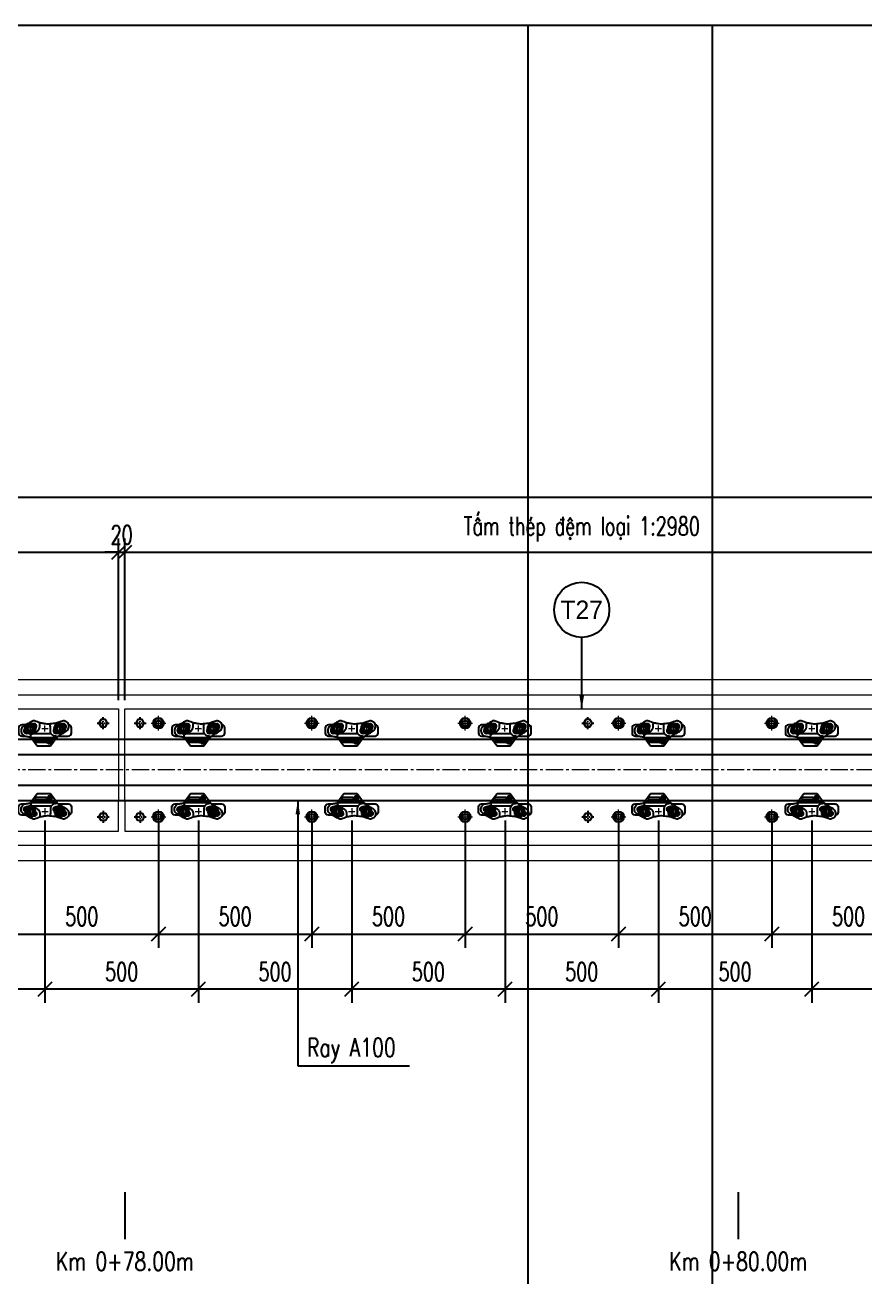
# Model space of a CAD drawing. Header units: millimetres. Extents: x 105795 to 260623, y -660711 to -234400.
# Drawn here: x 213239 to 215978, y -316960 to -312877 of the extents above; entities that cross this region are included whole.
import ezdxf
from ezdxf.enums import TextEntityAlignment as Align

# ---------------------------------------------------------------- set-up
doc = ezdxf.new("R2010")
doc.units = ezdxf.units.MM
doc.header["$LTSCALE"] = 150
doc.header["$MEASUREMENT"] = 0
doc.linetypes.add('CENTER', pattern=[2, 1.25, -0.25, 0.25, -0.25])
doc.linetypes.add('CENTER2', pattern=[1.125, 0.75, -0.125, 0.125, -0.125])
doc.layers.get('Defpoints').update_dxf_attribs({"color": 255})
for name, color, linetype in [('Bulong chinh cao do', 7, 'Continuous'), ('GhichuLytrinh', 2, 'Continuous'), ('PART', 3, 'Continuous'), ('Ray moi', 1, 'Continuous'), ('T-Dim', 8, 'Continuous'), ('T-Hatch', 8, 'Continuous'), ('T-Thay', 3, 'Continuous'), ('T-Truc', 13, 'CENTER2'), ('Tam thep dem', 2, 'Continuous'), ('TEXT', 4, 'Continuous')]:
    doc.layers.add(name, color=color, linetype=linetype)
doc.styles.add('HOA', font='VHAVAN.TTF', dxfattribs={"width": 0.85})
doc.styles.add('THUONG', font='vnsimple.shx', dxfattribs={"width": 0.75})
doc.styles.add('vnsimple', font='vnsimple.shx', dxfattribs={"width": 0.7})
doc.dimstyles.new('30L', dxfattribs={"dimscale": 300, "dimtxt": 0.2, "dimasz": 0.15, "dimexe": 0.15, "dimexo": 0.1, "dimgap": 0.09, "dimtad": 1, "dimdsep": 46, "dimtxsty": 'vnsimple', "dimblk": 'OBLIQUE', "dimcen": 0.09, "dimdle": 0.1, "dimclrd": 256, "dimclre": 256, "dimclrt": 3, "dimadec": 0, "dimazin": 0, "dimtfac": 1, "dimtix": 1, "dimtmove": 1, "dimatfit": 3, "dimfxl": 1, "dimtolj": 1, "dimtzin": 0, "dimarcsym": 0})

# ---------------------------------------------------------------- blocks, each defined once
blk = doc.blocks.new('Bulong M16 chinh cao do')
at = {"layer": 'Bulong chinh cao do', "lineweight": -3}
blk.add_lwpolyline([(-13.9, 0), (-6.9, -12), (6.9, -12), (13.9, 0), (6.9, 12), (-6.9, 12)], close=True, dxfattribs=at)
at = {"layer": 'T-Truc', "color": 250, "linetype": 'CENTER', "lineweight": -3, "ltscale": 0.1}
for p, q in [((-19.4, 0), (19.4, 0)), ((0, -19.4), (0, 19.4))]:
    blk.add_line(p, q, dxfattribs=at)
blk = doc.blocks.new('BU LONG')
at = {"layer": 'PART', "color": 2, "linetype": 'ByBlock', "lineweight": 9, "ltscale": 0.1}
for p, q in [((587063.7, -184968.2), (587063.7, -184920.2)), ((587039.7, -184944.2), (587087.7, -184944.2))]:
    blk.add_line(p, q, dxfattribs=at)
at = {"layer": 'PART', "color": 8, "linetype": 'Continuous'}
blk.add_lwpolyline([(587055.4, -184929.8), (587047.1, -184944.2), (587055.4, -184958.6), (587072.1, -184958.6), (587080.4, -184944.2), (587072.1, -184929.8)], close=True, dxfattribs=at)
at = {"layer": 'PART', "color": 2, "linetype": 'Continuous'}
for radius in [17.6, 8.8]:
    blk.add_circle((587063.7, -184944.2), radius, dxfattribs=at)
blk = doc.blocks.new('coc1')
at = {"layer": 'T-Dim', "color": 250}
for p, q in [((252126.1, -30948.7), (252141.5, -30948.7)), ((252151.5, -30976.2), (252151.5, -31038.5)), ((252171.9, -30984.6), (252171.2, -30984.6)), ((252171.2, -30984.6), (252171.3, -30985.4)), ((252174.9, -30991.4), (252177.5, -30991.4)), ((252177.5, -30983), (252175.9, -30983)), ((252175.9, -30983), (252175.9, -30984.6)), ((252175.9, -30985.9), (252175.9, -30987.5)), ((252177.5, -30987.5), (252175.9, -30987.5)), ((252177.8, -30983.6), (252177.8, -30984.6)), ((252177.8, -30986.9), (252177.8, -30985.9)), ((252178.3, -30984.6), (252178.4, -30984.6)), ((252181.8, -30986.4), (252181.8, -30984)), ((252172.9, -31027.2), (252172.9, -30993.4)), ((252174.9, -31029.2), (252177.5, -31029.2)), ((252179.5, -30993.4), (252179.5, -31027.2)), ((252126.3, -31045.1), (252141.7, -31045.1))]:
    blk.add_line(p, q, dxfattribs=at)
at = {"layer": 'T-Dim', "color": 8}
for p, q in [((252148.7, -30911), (252131.7, -30911)), ((252158.7, -30953.7), (252158.7, -30921)), ((252163.3, -30958.5), (252191, -30979.2)), ((252191, -30979.2), (252191, -31022.5)), ((252191, -31022.5), (252163.3, -31043.3)), ((252121.7, -31059.7), (252121.7, -31073)), ((252158.7, -31073), (252158.7, -31062.1)), ((252131.7, -31083), (252148.7, -31083))]:
    blk.add_line(p, q, dxfattribs=at)
at = {"layer": 'T-Dim', "color": 250}
for points in [[(252147.6, -30948.5), (252140.6, -30936.7), (252126.7, -30936.8), (252120, -30948.9), (252127.1, -30960.8), (252140.9, -30960.6)], [(252147.9, -31044.8), (252140.8, -31033), (252127, -31033.1), (252120.2, -31045.2), (252127.3, -31057.1), (252141.1, -31056.9)]]:
    blk.add_lwpolyline(points, close=True, dxfattribs=at)
blk.add_lwpolyline([(252172.3, -30985.9), (252171.8, -30985.9, -0.402189), (252171.3, -30985.4, -0.402189)], format="xyb", dxfattribs=at)
for points in [[(252171.8, -30984.6), (252171.9, -30984.6)], [(252178.3, -30985.9), (252172.3, -30985.9)], [(252174.6, -30984.6), (252178.3, -30984.6)], [(252178.1, -30984.6), (252179.1, -30984.6)], [(252179.1, -30985.9), (252178.3, -30985.9)]]:
    blk.add_lwpolyline(points, dxfattribs=at)
for centre, radius in [((252133.8, -30949.1), 17.5), ((252133.8, -30948.7), 12), ((252133.8, -30948.7), 8.21), ((252133.8, -30948.7), 7.72), ((252176.2, -30982.5), 7.99), ((252134, -31045.1), 17.7), ((252134, -31045.1), 12), ((252134, -31045.1), 8.58), ((252134, -31045.1), 7.72)]:
    blk.add_circle(centre, radius, dxfattribs=at)
for centre, radius, start, end in [((252126.7, -30936.2), 8.21, 33.8579, 204.33), ((252141.3, -30961.6), 8.21, 217.2187, 24.4659), ((252174.7, -30980.6), 4.86, 309.8531, 235.0368), ((252174.6, -30981), 3.55, 325.9393, 270.8947), ((252174.9, -30993.4), 2, 90, 180), ((252177.5, -30993.4), 2, 0, 90), ((252178.6, -30983.1), 1.56, 288.3305, 324.0231), ((252179, -30987), 1.05, 31.2028, 83.0416), ((252180.9, -30985.2), 1.54, 51.5074, 129.6961), ((252180.9, -30985.2), 1.54, 230.3039, 308.4926), ((252126.6, -31033), 8.58, 40.2477, 202.8953), ((252174.9, -31027.2), 2, 180, 270), ((252177.5, -31027.2), 2, 270, 0), ((252126.6, -31033), 8.58, 243.5906, 244.2653), ((252141.2, -31057), 8.58, 221.8793, 20.5324), ((252141.2, -31057), 8.58, 61.7402, 62.4743)]:
    blk.add_arc(centre, radius, start, end, dxfattribs=at)
at = {"layer": 'T-Dim', "color": 8}
for centre, radius, start, end in [((252131.7, -30921), 10, 90, 172.7502), ((252148.7, -30921), 10, 0, 90), ((252126.6, -31033), 8.58, 358.8777, 359.7675), ((252131.7, -31073), 10, 180, 270), ((252141.2, -31057), 8.58, 179.9374, 180.02), ((252148.7, -31073), 10, 270, 0)]:
    blk.add_arc(centre, radius, start, end, dxfattribs=at)
blk.add_open_spline([(252163.3, -30958.5), (252160.5, -30956.2), (252157.4, -30952.2), (252153.2, -30944.9), (252142, -30926.5), (252136.6, -30921.3), (252129, -30918.9), (252122.3, -30919.2), (252116.3, -30921.6), (252113.2, -30924.9), (252109.9, -30930.5), (252108.9, -30934.1), (252109, -30939.9), (252111.7, -30947.5), (252113.9, -30953.5), (252116, -30959.9), (252117.8, -30970.7), (252118.9, -30980.9), (252119.3, -30990.5), (252118.4, -30998.7), (252116, -31010.1), (252113.9, -31017.1), (252110.2, -31026.3), (252108.6, -31031.1), (252108.6, -31036), (252110, -31039.8), (252119.9, -31056.7), (252121.7, -31059.6), (252124.1, -31064.1), (252128.6, -31071), (252134.1, -31073.9), (252138.8, -31075.4), (252144.9, -31075), (252151.5, -31072.3), (252157.7, -31065.7), (252158.7, -31062.5), (252159.6, -31055.9), (252160.3, -31048.8), (252161.8, -31045.5), (252162.5, -31044.1), (252163.3, -31043.3)], degree=3, knots=[0.587392, 0.587392, 0.587392, 0.587392, 1, 2, 3, 4, 5, 6, 7, 8, 9, 10, 11, 12, 13, 14, 15, 16, 17, 18, 19, 20, 21, 22, 23, 24, 25, 26, 27, 28, 29, 30, 31, 32, 33, 34, 35, 36, 37, 37.680973, 37.680973, 37.680973, 37.680973], dxfattribs=at)
at = {"layer": 'T-Dim', "color": 250}
for points in [[(252163.2, -31042.6), (252163.2, -31038.2), (252163.3, -31005.4), (252163.3, -30985.6), (252163.2, -30962.7), (252163.3, -30959.6), (252163.1, -30959.1), (252162.1, -30958.4), (252161, -30958.3), (252159.8, -30958.4), (252159.3, -30959.4), (252159.2, -30961.2), (252159, -30964), (252158.6, -30966.7), (252158.2, -30968.6), (252157, -30970.9), (252154.7, -30973.5), (252151.8, -30976), (252149.7, -30977.4), (252146.7, -30978.8), (252142.9, -30979.4), (252130.9, -30979.5), (252124.3, -30979.6), (252121.3, -30979.6), (252118.7, -30979.8)], [(252177.8, -30983.6), (252177.8, -30983.2), (252177.7, -30983), (252177.5, -30983)], [(252177.8, -30986.9), (252177.8, -30987.3), (252177.7, -30987.5), (252177.5, -30987.5)], [(252163.2, -31042.6), (252161.8, -31043.7), (252159.6, -31043.5), (252155.8, -31043.3), (252153.2, -31041), (252149.8, -31036.1), (252145.1, -31027.2), (252143.6, -31024.1), (252141.4, -31020.8), (252138.9, -31018.5), (252135.8, -31016.1), (252132.8, -31014.9), (252130.3, -31014.2), (252119.9, -31014.1), (252117.4, -31014.1), (252115.3, -31012.2)]]:
    blk.add_open_spline(points, degree=3, dxfattribs=at)
at = {"layer": 'T-Truc', "color": 250, "lineweight": 9, "ltscale": 30}
for p, q in [((252134, -31007), (252134, -30987)), ((252144, -30997), (252124, -30997))]:
    blk.add_line(p, q, dxfattribs=at)
blk = doc.blocks.new('mnmnbvmnbvmnbmnbbn')
at = {"layer": 'Tam thep dem', "lineweight": 9, "ltscale": 0.5}
for points in [[(0, -300), (0, 0), (2980, 0), (2980, -300)], [(0, -300), (0, -400), (2980, -400), (2980, -300)]]:
    blk.add_lwpolyline(points, dxfattribs=at)
at = {"layer": 'Bulong chinh cao do', "linetype": 'Continuous'}
for p in [(50, -47.5), (1510, -47.5), (2930, -47.5)]:
    blk.add_blockref('Bulong M16 chinh cao do', p, dxfattribs=at)
at = {"layer": 'Bulong chinh cao do', "linetype": 'Continuous', "xscale": -1, "rotation": 180}
for p in [(50, -352.5), (1510, -352.5), (2930, -352.5)]:
    blk.add_blockref('Bulong M16 chinh cao do', p, dxfattribs=at)
at = {"layer": 'PART', "linetype": 'Continuous'}
for p in [(-586953.7, 184896.7), (-586453.7, 184896.7), (-585953.7, 184896.7), (-585453.7, 184896.7), (-584953.7, 184896.7), (-584453.7, 184896.7), (-586953.7, 184591.7), (-586453.7, 184591.7), (-585953.7, 184591.7), (-585453.7, 184591.7), (-584953.7, 184591.7), (-584453.7, 184591.7)]:
    blk.add_blockref('BU LONG', p, dxfattribs=at)
at = {"layer": 'T-Dim', "rotation": 270}
for p in [(31237, 252069), (31737, 252069), (32236.3, 252069, 616), (32737, 252069), (33237, 252069), (33737, 252069)]:
    blk.add_blockref('coc1', p, dxfattribs=at)
at = {"layer": 'T-Dim', "xscale": -1, "rotation": 270}
for p in [(31237, -252469), (31737, -252469), (32236.3, -252469, 616), (32737, -252469), (33237, -252469), (33737, -252469)]:
    blk.add_blockref('coc1', p, dxfattribs=at)
blk = doc.blocks.new('_Oblique')
at = {"color": 0, "linetype": 'ByBlock', "lineweight": -2}
blk.add_line((-0.5, -0.5), (0.5, 0.5), dxfattribs=at)
blk = doc.blocks.new('*D364')
at = {"layer": 'Defpoints', "color": 0, "linetype": 'Continuous', "transparency": 16777216}
for p in [(212804.5, -315441.6), (213304.5, -315441.6), (212804.5, -316021.7)]:
    blk.add_point(p, dxfattribs=at)
at = {"layer": 'T-Dim', "linetype": 'Continuous', "lineweight": -2, "transparency": 16777216}
for p, q in [((212804.5, -315471.6), (212804.5, -316066.7)), ((213304.5, -315471.6), (213304.5, -316066.7)), ((213334.5, -316021.7), (212774.5, -316021.7))]:
    blk.add_line(p, q, dxfattribs=at)
at = {"layer": 'T-Dim', "linetype": 'Continuous', "lineweight": -2, "transparency": 16777216, "xscale": 45, "yscale": 45, "zscale": 45, "rotation": 180}
blk.add_blockref('_Oblique', (212804.5, -316021.7), dxfattribs=at)
at = {"layer": 'T-Dim', "linetype": 'Continuous', "lineweight": -2, "transparency": 16777216, "xscale": 45, "yscale": 45, "zscale": 45}
blk.add_blockref('_Oblique', (213304.5, -316021.7), dxfattribs=at)
at = {"layer": 'T-Dim', "color": 3, "linetype": 'Continuous', "transparency": 16777216, "insert": (213054.5, -315964.7), "char_height": 60, "attachment_point": 5, "style": 'vnsimple'}
blk.add_mtext('\\A1;500', dxfattribs=at)
blk = doc.blocks.new('*D365')
at = {"layer": 'Defpoints', "color": 0, "linetype": 'Continuous', "transparency": 16777216}
for p in [(213174.5, -315447.7), (213674.5, -315447.7), (213674.5, -315841.7)]:
    blk.add_point(p, dxfattribs=at)
at = {"layer": 'T-Dim', "linetype": 'Continuous', "lineweight": -2, "transparency": 16777216}
for p, q in [((213174.5, -315477.7), (213174.5, -315886.7)), ((213674.5, -315477.7), (213674.5, -315886.7)), ((213144.5, -315841.7), (213704.5, -315841.7))]:
    blk.add_line(p, q, dxfattribs=at)
at = {"layer": 'T-Dim', "linetype": 'Continuous', "lineweight": -2, "transparency": 16777216, "xscale": 45, "yscale": 45, "zscale": 45, "rotation": 180}
blk.add_blockref('_Oblique', (213174.5, -315841.7), dxfattribs=at)
at = {"layer": 'T-Dim', "linetype": 'Continuous', "lineweight": -2, "transparency": 16777216, "xscale": 45, "yscale": 45, "zscale": 45}
blk.add_blockref('_Oblique', (213674.5, -315841.7), dxfattribs=at)
at = {"layer": 'T-Dim', "color": 3, "linetype": 'Continuous', "transparency": 16777216, "insert": (213424.5, -315784.7), "char_height": 60, "attachment_point": 5, "style": 'vnsimple'}
blk.add_mtext('\\A1;500', dxfattribs=at)
blk = doc.blocks.new('*D366')
at = {"layer": 'Defpoints', "color": 0, "linetype": 'Continuous', "transparency": 16777216}
for p in [(213304.5, -315441.6), (213804.5, -315441.6), (213304.5, -316021.7)]:
    blk.add_point(p, dxfattribs=at)
at = {"layer": 'T-Dim', "linetype": 'Continuous', "lineweight": -2, "transparency": 16777216}
for p, q in [((213304.5, -315471.6), (213304.5, -316066.7)), ((213804.5, -315471.6), (213804.5, -316066.7)), ((213834.5, -316021.7), (213274.5, -316021.7))]:
    blk.add_line(p, q, dxfattribs=at)
at = {"layer": 'T-Dim', "linetype": 'Continuous', "lineweight": -2, "transparency": 16777216, "xscale": 45, "yscale": 45, "zscale": 45, "rotation": 180}
blk.add_blockref('_Oblique', (213304.5, -316021.7), dxfattribs=at)
at = {"layer": 'T-Dim', "linetype": 'Continuous', "lineweight": -2, "transparency": 16777216, "xscale": 45, "yscale": 45, "zscale": 45}
blk.add_blockref('_Oblique', (213804.5, -316021.7), dxfattribs=at)
at = {"layer": 'T-Dim', "color": 3, "linetype": 'Continuous', "transparency": 16777216, "insert": (213554.5, -315964.7), "char_height": 60, "attachment_point": 5, "style": 'vnsimple'}
blk.add_mtext('\\A1;500', dxfattribs=at)
blk = doc.blocks.new('*D367')
at = {"layer": 'Defpoints', "color": 0, "linetype": 'Continuous', "transparency": 16777216}
for p in [(213674.5, -315447.7), (214174.5, -315447.7), (214174.5, -315841.7)]:
    blk.add_point(p, dxfattribs=at)
at = {"layer": 'T-Dim', "linetype": 'Continuous', "lineweight": -2, "transparency": 16777216}
for p, q in [((213674.5, -315477.7), (213674.5, -315886.7)), ((214174.5, -315477.7), (214174.5, -315886.7)), ((213644.5, -315841.7), (214204.5, -315841.7))]:
    blk.add_line(p, q, dxfattribs=at)
at = {"layer": 'T-Dim', "linetype": 'Continuous', "lineweight": -2, "transparency": 16777216, "xscale": 45, "yscale": 45, "zscale": 45, "rotation": 180}
blk.add_blockref('_Oblique', (213674.5, -315841.7), dxfattribs=at)
at = {"layer": 'T-Dim', "linetype": 'Continuous', "lineweight": -2, "transparency": 16777216, "xscale": 45, "yscale": 45, "zscale": 45}
blk.add_blockref('_Oblique', (214174.5, -315841.7), dxfattribs=at)
at = {"layer": 'T-Dim', "color": 3, "linetype": 'Continuous', "transparency": 16777216, "insert": (213924.5, -315784.7), "char_height": 60, "attachment_point": 5, "style": 'vnsimple'}
blk.add_mtext('\\A1;500', dxfattribs=at)
blk = doc.blocks.new('*D368')
at = {"layer": 'Defpoints', "color": 0, "linetype": 'Continuous', "transparency": 16777216}
for p in [(213804.5, -315441.6), (214304.5, -315441.6), (213804.5, -316021.7)]:
    blk.add_point(p, dxfattribs=at)
at = {"layer": 'T-Dim', "linetype": 'Continuous', "lineweight": -2, "transparency": 16777216}
for p, q in [((213804.5, -315471.6), (213804.5, -316066.7)), ((214304.5, -315471.6), (214304.5, -316066.7)), ((214334.5, -316021.7), (213774.5, -316021.7))]:
    blk.add_line(p, q, dxfattribs=at)
at = {"layer": 'T-Dim', "linetype": 'Continuous', "lineweight": -2, "transparency": 16777216, "xscale": 45, "yscale": 45, "zscale": 45, "rotation": 180}
blk.add_blockref('_Oblique', (213804.5, -316021.7), dxfattribs=at)
at = {"layer": 'T-Dim', "linetype": 'Continuous', "lineweight": -2, "transparency": 16777216, "xscale": 45, "yscale": 45, "zscale": 45}
blk.add_blockref('_Oblique', (214304.5, -316021.7), dxfattribs=at)
at = {"layer": 'T-Dim', "color": 3, "linetype": 'Continuous', "transparency": 16777216, "insert": (214054.5, -315964.7), "char_height": 60, "attachment_point": 5, "style": 'vnsimple'}
blk.add_mtext('\\A1;500', dxfattribs=at)
blk = doc.blocks.new('*D369')
at = {"layer": 'Defpoints', "color": 0, "linetype": 'Continuous', "transparency": 16777216}
for p in [(214174.5, -315447.7), (214674.5, -315447.7), (214674.5, -315841.7)]:
    blk.add_point(p, dxfattribs=at)
at = {"layer": 'T-Dim', "linetype": 'Continuous', "lineweight": -2, "transparency": 16777216}
for p, q in [((214174.5, -315477.7), (214174.5, -315886.7)), ((214674.5, -315477.7), (214674.5, -315886.7)), ((214144.5, -315841.7), (214704.5, -315841.7))]:
    blk.add_line(p, q, dxfattribs=at)
at = {"layer": 'T-Dim', "linetype": 'Continuous', "lineweight": -2, "transparency": 16777216, "xscale": 45, "yscale": 45, "zscale": 45, "rotation": 180}
blk.add_blockref('_Oblique', (214174.5, -315841.7), dxfattribs=at)
at = {"layer": 'T-Dim', "linetype": 'Continuous', "lineweight": -2, "transparency": 16777216, "xscale": 45, "yscale": 45, "zscale": 45}
blk.add_blockref('_Oblique', (214674.5, -315841.7), dxfattribs=at)
at = {"layer": 'T-Dim', "color": 3, "linetype": 'Continuous', "transparency": 16777216, "insert": (214424.5, -315784.7), "char_height": 60, "attachment_point": 5, "style": 'vnsimple'}
blk.add_mtext('\\A1;500', dxfattribs=at)
blk = doc.blocks.new('*D370')
at = {"layer": 'Defpoints', "color": 0, "linetype": 'Continuous', "transparency": 16777216}
for p in [(214304.5, -315441.6), (214804.5, -315441.6), (214304.5, -316021.7)]:
    blk.add_point(p, dxfattribs=at)
at = {"layer": 'T-Dim', "linetype": 'Continuous', "lineweight": -2, "transparency": 16777216}
for p, q in [((214304.5, -315471.6), (214304.5, -316066.7)), ((214804.5, -315471.6), (214804.5, -316066.7)), ((214834.5, -316021.7), (214274.5, -316021.7))]:
    blk.add_line(p, q, dxfattribs=at)
at = {"layer": 'T-Dim', "linetype": 'Continuous', "lineweight": -2, "transparency": 16777216, "xscale": 45, "yscale": 45, "zscale": 45, "rotation": 180}
blk.add_blockref('_Oblique', (214304.5, -316021.7), dxfattribs=at)
at = {"layer": 'T-Dim', "linetype": 'Continuous', "lineweight": -2, "transparency": 16777216, "xscale": 45, "yscale": 45, "zscale": 45}
blk.add_blockref('_Oblique', (214804.5, -316021.7), dxfattribs=at)
at = {"layer": 'T-Dim', "color": 3, "linetype": 'Continuous', "transparency": 16777216, "insert": (214554.5, -315964.7), "char_height": 60, "attachment_point": 5, "style": 'vnsimple'}
blk.add_mtext('\\A1;500', dxfattribs=at)
blk = doc.blocks.new('*D371')
at = {"layer": 'Defpoints', "color": 0, "linetype": 'Continuous', "transparency": 16777216}
for p in [(214674.5, -315447.7), (215174.5, -315447.7), (215174.5, -315841.7)]:
    blk.add_point(p, dxfattribs=at)
at = {"layer": 'T-Dim', "linetype": 'Continuous', "lineweight": -2, "transparency": 16777216}
for p, q in [((214674.5, -315477.7), (214674.5, -315886.7)), ((215174.5, -315477.7), (215174.5, -315886.7)), ((214644.5, -315841.7), (215204.5, -315841.7))]:
    blk.add_line(p, q, dxfattribs=at)
at = {"layer": 'T-Dim', "linetype": 'Continuous', "lineweight": -2, "transparency": 16777216, "xscale": 45, "yscale": 45, "zscale": 45, "rotation": 180}
blk.add_blockref('_Oblique', (214674.5, -315841.7), dxfattribs=at)
at = {"layer": 'T-Dim', "linetype": 'Continuous', "lineweight": -2, "transparency": 16777216, "xscale": 45, "yscale": 45, "zscale": 45}
blk.add_blockref('_Oblique', (215174.5, -315841.7), dxfattribs=at)
at = {"layer": 'T-Dim', "color": 3, "linetype": 'Continuous', "transparency": 16777216, "insert": (214924.5, -315784.7), "char_height": 60, "attachment_point": 5, "style": 'vnsimple'}
blk.add_mtext('\\A1;500', dxfattribs=at)
blk = doc.blocks.new('*D372')
at = {"layer": 'Defpoints', "color": 0, "linetype": 'Continuous', "transparency": 16777216}
for p in [(214804.5, -315441.6), (215304.5, -315441.6), (214804.5, -316021.7)]:
    blk.add_point(p, dxfattribs=at)
at = {"layer": 'T-Dim', "linetype": 'Continuous', "lineweight": -2, "transparency": 16777216}
for p, q in [((214804.5, -315471.6), (214804.5, -316066.7)), ((215304.5, -315471.6), (215304.5, -316066.7)), ((215334.5, -316021.7), (214774.5, -316021.7))]:
    blk.add_line(p, q, dxfattribs=at)
at = {"layer": 'T-Dim', "linetype": 'Continuous', "lineweight": -2, "transparency": 16777216, "xscale": 45, "yscale": 45, "zscale": 45, "rotation": 180}
blk.add_blockref('_Oblique', (214804.5, -316021.7), dxfattribs=at)
at = {"layer": 'T-Dim', "linetype": 'Continuous', "lineweight": -2, "transparency": 16777216, "xscale": 45, "yscale": 45, "zscale": 45}
blk.add_blockref('_Oblique', (215304.5, -316021.7), dxfattribs=at)
at = {"layer": 'T-Dim', "color": 3, "linetype": 'Continuous', "transparency": 16777216, "insert": (215054.5, -315964.7), "char_height": 60, "attachment_point": 5, "style": 'vnsimple'}
blk.add_mtext('\\A1;500', dxfattribs=at)
blk = doc.blocks.new('*D373')
at = {"layer": 'Defpoints', "color": 0, "linetype": 'Continuous', "transparency": 16777216}
for p in [(215174.5, -315447.7), (215674.5, -315447.7), (215674.5, -315841.7)]:
    blk.add_point(p, dxfattribs=at)
at = {"layer": 'T-Dim', "linetype": 'Continuous', "lineweight": -2, "transparency": 16777216}
for p, q in [((215174.5, -315477.7), (215174.5, -315886.7)), ((215674.5, -315477.7), (215674.5, -315886.7)), ((215144.5, -315841.7), (215704.5, -315841.7))]:
    blk.add_line(p, q, dxfattribs=at)
at = {"layer": 'T-Dim', "linetype": 'Continuous', "lineweight": -2, "transparency": 16777216, "xscale": 45, "yscale": 45, "zscale": 45, "rotation": 180}
blk.add_blockref('_Oblique', (215174.5, -315841.7), dxfattribs=at)
at = {"layer": 'T-Dim', "linetype": 'Continuous', "lineweight": -2, "transparency": 16777216, "xscale": 45, "yscale": 45, "zscale": 45}
blk.add_blockref('_Oblique', (215674.5, -315841.7), dxfattribs=at)
at = {"layer": 'T-Dim', "color": 3, "linetype": 'Continuous', "transparency": 16777216, "insert": (215424.5, -315784.7), "char_height": 60, "attachment_point": 5, "style": 'vnsimple'}
blk.add_mtext('\\A1;500', dxfattribs=at)
blk = doc.blocks.new('*D374')
at = {"layer": 'Defpoints', "color": 0, "linetype": 'Continuous', "transparency": 16777216}
for p in [(215304.5, -315441.6), (215804.5, -315441.6), (215304.5, -316021.7)]:
    blk.add_point(p, dxfattribs=at)
at = {"layer": 'T-Dim', "linetype": 'Continuous', "lineweight": -2, "transparency": 16777216}
for p, q in [((215304.5, -315471.6), (215304.5, -316066.7)), ((215804.5, -315471.6), (215804.5, -316066.7)), ((215834.5, -316021.7), (215274.5, -316021.7))]:
    blk.add_line(p, q, dxfattribs=at)
at = {"layer": 'T-Dim', "linetype": 'Continuous', "lineweight": -2, "transparency": 16777216, "xscale": 45, "yscale": 45, "zscale": 45, "rotation": 180}
blk.add_blockref('_Oblique', (215304.5, -316021.7), dxfattribs=at)
at = {"layer": 'T-Dim', "linetype": 'Continuous', "lineweight": -2, "transparency": 16777216, "xscale": 45, "yscale": 45, "zscale": 45}
blk.add_blockref('_Oblique', (215804.5, -316021.7), dxfattribs=at)
at = {"layer": 'T-Dim', "color": 3, "linetype": 'Continuous', "transparency": 16777216, "insert": (215554.5, -315964.7), "char_height": 60, "attachment_point": 5, "style": 'vnsimple'}
blk.add_mtext('\\A1;500', dxfattribs=at)
blk = doc.blocks.new('*D375')
at = {"layer": 'Defpoints', "color": 0, "linetype": 'Continuous', "transparency": 16777216}
for p in [(215674.5, -315447.7), (216174.5, -315447.7), (216174.5, -315841.7)]:
    blk.add_point(p, dxfattribs=at)
at = {"layer": 'T-Dim', "linetype": 'Continuous', "lineweight": -2, "transparency": 16777216}
for p, q in [((215674.5, -315477.7), (215674.5, -315886.7)), ((216174.5, -315477.7), (216174.5, -315886.7)), ((215644.5, -315841.7), (216204.5, -315841.7))]:
    blk.add_line(p, q, dxfattribs=at)
at = {"layer": 'T-Dim', "linetype": 'Continuous', "lineweight": -2, "transparency": 16777216, "xscale": 45, "yscale": 45, "zscale": 45, "rotation": 180}
blk.add_blockref('_Oblique', (215674.5, -315841.7), dxfattribs=at)
at = {"layer": 'T-Dim', "linetype": 'Continuous', "lineweight": -2, "transparency": 16777216, "xscale": 45, "yscale": 45, "zscale": 45}
blk.add_blockref('_Oblique', (216174.5, -315841.7), dxfattribs=at)
at = {"layer": 'T-Dim', "color": 3, "linetype": 'Continuous', "transparency": 16777216, "insert": (215924.5, -315784.7), "char_height": 60, "attachment_point": 5, "style": 'vnsimple'}
blk.add_mtext('\\A1;500', dxfattribs=at)
blk = doc.blocks.new('*D376')
at = {"layer": 'Defpoints', "color": 0, "linetype": 'Continuous', "transparency": 16777216}
for p in [(215804.5, -315441.6), (216304.5, -315441.6), (215804.5, -316021.7)]:
    blk.add_point(p, dxfattribs=at)
at = {"layer": 'T-Dim', "linetype": 'Continuous', "lineweight": -2, "transparency": 16777216}
for p, q in [((215804.5, -315471.6), (215804.5, -316066.7)), ((216304.5, -315471.6), (216304.5, -316066.7)), ((216334.5, -316021.7), (215774.5, -316021.7))]:
    blk.add_line(p, q, dxfattribs=at)
at = {"layer": 'T-Dim', "linetype": 'Continuous', "lineweight": -2, "transparency": 16777216, "xscale": 45, "yscale": 45, "zscale": 45, "rotation": 180}
blk.add_blockref('_Oblique', (215804.5, -316021.7), dxfattribs=at)
at = {"layer": 'T-Dim', "linetype": 'Continuous', "lineweight": -2, "transparency": 16777216, "xscale": 45, "yscale": 45, "zscale": 45}
blk.add_blockref('_Oblique', (216304.5, -316021.7), dxfattribs=at)
at = {"layer": 'T-Dim', "color": 3, "linetype": 'Continuous', "transparency": 16777216, "insert": (216054.5, -315964.7), "char_height": 60, "attachment_point": 5, "style": 'vnsimple'}
blk.add_mtext('\\A1;500', dxfattribs=at)
blk = doc.blocks.new('*D499')
at = {"layer": 'Defpoints', "color": 0, "transparency": 16777216}
for p in [(213544.5, -314596.7), (210564.5, -315109.4), (213544.5, -315109.4)]:
    blk.add_point(p, dxfattribs=at)
at = {"layer": 'T-Dim', "lineweight": -2, "transparency": 16777216}
for p, q in [((210564.5, -315079.4), (210564.5, -314551.7)), ((213544.5, -315079.4), (213544.5, -314551.7)), ((210534.5, -314596.7), (213574.5, -314596.7))]:
    blk.add_line(p, q, dxfattribs=at)
at = {"layer": 'T-Dim', "lineweight": -2, "transparency": 16777216, "xscale": 45, "yscale": 45, "zscale": 45, "rotation": 180}
blk.add_blockref('_Oblique', (210564.5, -314596.7), dxfattribs=at)
at = {"layer": 'T-Dim', "lineweight": -2, "transparency": 16777216, "xscale": 45, "yscale": 45, "zscale": 45}
blk.add_blockref('_Oblique', (213544.5, -314596.7), dxfattribs=at)
at = {"layer": 'T-Dim', "color": 3, "transparency": 16777216, "insert": (212054.5, -314521.1), "char_height": 60, "attachment_point": 5, "style": 'vnsimple'}
blk.add_mtext('\\A1;TÊm thÐp ®Öm lo¹i 1:2980', dxfattribs=at)
blk = doc.blocks.new('*D500')
at = {"layer": 'Defpoints', "color": 0, "linetype": 'Continuous', "transparency": 16777216}
for p in [(213564.5, -314596.7), (213544.5, -315106.7), (213564.5, -315106.7)]:
    blk.add_point(p, dxfattribs=at)
at = {"layer": 'T-Dim', "linetype": 'Continuous', "lineweight": -2, "transparency": 16777216}
for p, q in [((213544.5, -315076.7), (213544.5, -314551.7)), ((213564.5, -315076.7), (213564.5, -314551.7)), ((213544.5, -314596.7), (213499.5, -314596.7)), ((213544.5, -314596.7), (213564.5, -314596.7)), ((213564.5, -314596.7), (213609.5, -314596.7))]:
    blk.add_line(p, q, dxfattribs=at)
at = {"layer": 'T-Dim', "linetype": 'Continuous', "lineweight": -2, "transparency": 16777216, "xscale": 45, "yscale": 45, "zscale": 45}
blk.add_blockref('_Oblique', (213544.5, -314596.7), dxfattribs=at)
at = {"layer": 'T-Dim', "linetype": 'Continuous', "lineweight": -2, "transparency": 16777216, "xscale": 45, "yscale": 45, "zscale": 45, "rotation": 180}
blk.add_blockref('_Oblique', (213564.5, -314596.7), dxfattribs=at)
at = {"layer": 'T-Dim', "color": 3, "linetype": 'Continuous', "transparency": 16777216, "insert": (213554.5, -314539.7), "char_height": 60, "attachment_point": 5, "style": 'vnsimple'}
blk.add_mtext('\\A1;20', dxfattribs=at)
blk = doc.blocks.new('*D501')
at = {"layer": 'Defpoints', "color": 0, "transparency": 16777216}
for p in [(216544.5, -314596.7), (213564.5, -315109.4), (216544.5, -315109.4)]:
    blk.add_point(p, dxfattribs=at)
at = {"layer": 'T-Dim', "lineweight": -2, "transparency": 16777216}
for p, q in [((213564.5, -315079.4), (213564.5, -314551.7)), ((216544.5, -315079.4), (216544.5, -314551.7)), ((213534.5, -314596.7), (216574.5, -314596.7))]:
    blk.add_line(p, q, dxfattribs=at)
at = {"layer": 'T-Dim', "lineweight": -2, "transparency": 16777216, "xscale": 45, "yscale": 45, "zscale": 45, "rotation": 180}
blk.add_blockref('_Oblique', (213564.5, -314596.7), dxfattribs=at)
at = {"layer": 'T-Dim', "lineweight": -2, "transparency": 16777216, "xscale": 45, "yscale": 45, "zscale": 45}
blk.add_blockref('_Oblique', (216544.5, -314596.7), dxfattribs=at)
at = {"layer": 'T-Dim', "color": 3, "transparency": 16777216, "insert": (215054.5, -314521.1), "char_height": 60, "attachment_point": 5, "style": 'vnsimple'}
blk.add_mtext('\\A1;TÊm thÐp ®Öm lo¹i 1:2980', dxfattribs=at)
blk = doc.blocks.new('*D547')
at = {"layer": 'Defpoints', "color": 0, "transparency": 16777216}
for p in [(216224.5, -314416.7), (204384.5, -315206.7), (216224.5, -315206.7)]:
    blk.add_point(p, dxfattribs=at)
at = {"layer": 'T-Hatch', "lineweight": -2, "transparency": 16777216}
for p, q in [((204384.5, -315176.7), (204384.5, -314371.7)), ((216224.5, -315176.7), (216224.5, -314371.7)), ((204354.5, -314416.7), (216254.5, -314416.7))]:
    blk.add_line(p, q, dxfattribs=at)
at = {"layer": 'T-Hatch', "lineweight": -2, "transparency": 16777216, "xscale": 45, "yscale": 45, "zscale": 45, "rotation": 180}
blk.add_blockref('_Oblique', (204384.5, -314416.7), dxfattribs=at)
at = {"layer": 'T-Hatch', "lineweight": -2, "transparency": 16777216, "xscale": 45, "yscale": 45, "zscale": 45}
blk.add_blockref('_Oblique', (216224.5, -314416.7), dxfattribs=at)
at = {"layer": 'T-Hatch', "color": 3, "transparency": 16777216, "insert": (210304.5, -314344), "char_height": 60, "attachment_point": 5, "style": 'vnsimple'}
blk.add_mtext('\\A1;Thanh ray tËn dông l¹i (ray S7):11840', dxfattribs=at)
blk = doc.blocks.new('Chi dan')
at = {"layer": 'T-Dim'}
blk.add_leader([(0, -245), (0, -10)], dimstyle='30L', override={"dimgap": 0.09, "dimtad": 0}, dxfattribs=at)
blk.add_wipeout([(68.5, 138.4), (60.6, 146.5), (51.8, 153.6), (42.2, 159.5), (31.9, 164.2), (21.1, 167.5), (10, 169.4), (-1.3, 170), (-12.6, 169.1), (-23.7, 166.8), (-34.4, 163.2), (-44.5, 158.2), (-54, 152), (-62.6, 144.7), (-70.2, 136.3), (-76.7, 127.1), (-82, 117.1), (-86, 106.5), (-88.6, 95.5), (-89.9, 84.3), (-89.7, 73), (-88.1, 61.8), (-85.2, 50.9), (-80.9, 40.5), (-75.3, 30.7), (-68.5, 21.6), (-60.6, 13.5), (-51.8, 6.4), (-42.2, 0.5), (-31.9, -4.2), (-21.1, -7.5), (-10, -9.4), (1.3, -10), (12.6, -9.1), (23.7, -6.8), (34.4, -3.2), (44.5, 1.8), (54, 8), (62.6, 15.3), (70.2, 23.7), (76.7, 32.9), (82, 42.9), (86, 53.5), (88.6, 64.5), (89.9, 75.7), (89.7, 87), (88.1, 98.2), (85.2, 109.1), (80.9, 119.5), (75.3, 129.3)]).dxf.layer = 'T-Dim'
blk.add_circle((0, 80), 90, dxfattribs=at)

msp = doc.modelspace()

# ---------------------------------------------------------------- linework, layer by layer
at = {"layer": 'GhichuLytrinh', "color": 8}
for p, q in [((213564.457, -316683.657), (213564.457, -316837.371)), ((215564.457, -316683.657), (215564.457, -316837.371))]:
    msp.add_line(p, q, dxfattribs=at)
at = {"layer": 'Ray moi', "linetype": 'Continuous'}
for p, q in [((204384.457, -315206.746), (216224.457, -315206.746)), ((204384.457, -315256.746), (216224.457, -315256.746)), ((204384.457, -315356.746), (216224.457, -315356.746)), ((204384.457, -315406.746), (216224.457, -315406.746))]:
    msp.add_line(p, q, dxfattribs=at)
at = {"layer": 'T-Thay', "color": 3, "lineweight": 13}
for p, q in [((135564.457, -315011.746), (235524.457, -315011.746)), ((135564.457, -315601.746), (235524.457, -315601.746))]:
    msp.add_line(p, q, dxfattribs=at)
at = {"layer": 'T-Thay', "color": 7, "lineweight": 13}
for p, q in [((135564.457, -315061.746), (235524.457, -315061.746)), ((135564.457, -315551.746), (235524.457, -315551.746))]:
    msp.add_line(p, q, dxfattribs=at)
at = {"layer": 'T-Truc', "lineweight": 9, "ltscale": 0.5}
msp.add_line((239884.457, -315306.746), (135564.457, -315306.746), dxfattribs=at)

# ---------------------------------------------------------------- block references
at = {"linetype": 'Continuous'}
for p in [(210564.457, -315106.746), (213564.457, -315106.746)]:
    msp.add_blockref('mnmnbvmnbvmnbmnbbn', p, dxfattribs=at)

# ---------------------------------------------------------------- texts
at = {"layer": 'TEXT', "style": 'THUONG', "width": 0.75}
msp.add_text('Ray A100', height=60, dxfattribs=at).set_placement((214158.749, -316241.744))
for s, p in [('Km 0+78.00m', (213564.457, -316909.332)), ('Km 0+80.00m', (215564.457, -316909.332))]:
    msp.add_text(s, height=60, dxfattribs=at).set_placement(p, align=Align.MIDDLE_CENTER)

# ---------------------------------------------------------------- dimensions: what is measured, and where the dimension line sits
at = {"layer": 'T-Dim'}
dim = msp.add_linear_dim(base=(213544.457, -314596.688), p1=(210564.457, -315109.386), p2=(213544.457, -315109.386), text='TÊm thÐp ®Öm lo¹i 1:<>', dimstyle='30L', dxfattribs=at)
dim.commit()
dim.dimension.update_dxf_attribs({"geometry": '*D499', "text_midpoint": (212054.457, -314521.116)})
at = {"layer": 'T-Dim', "linetype": 'Continuous'}
for base, p1, p2, picture, middle in [((213564.457, -314596.688), (213544.457, -315106.746), (213564.457, -315106.746), '*D500', (213554.457, -314539.688)), ((212804.457, -316021.744), (213304.457, -315441.561), (212804.457, -315441.561), '*D364', (213054.457, -315964.744)), ((213674.457, -315841.744), (213174.457, -315447.718), (213674.457, -315447.718), '*D365', (213424.457, -315784.744)), ((213304.457, -316021.744), (213804.457, -315441.561), (213304.457, -315441.561), '*D366', (213554.457, -315964.744)), ((214174.457, -315841.744), (213674.457, -315447.718), (214174.457, -315447.718), '*D367', (213924.457, -315784.744)), ((213804.457, -316021.744), (214304.457, -315441.561), (213804.457, -315441.561), '*D368', (214054.457, -315964.744)), ((214674.457, -315841.744), (214174.457, -315447.718), (214674.457, -315447.718), '*D369', (214424.457, -315784.744)), ((214304.457, -316021.744), (214804.457, -315441.561), (214304.457, -315441.561), '*D370', (214554.457, -315964.744)), ((215174.457, -315841.744), (214674.457, -315447.718), (215174.457, -315447.718), '*D371', (214924.457, -315784.744)), ((214804.457, -316021.744), (215304.457, -315441.561), (214804.457, -315441.561), '*D372', (215054.457, -315964.744)), ((215674.457, -315841.744), (215174.457, -315447.718), (215674.457, -315447.718), '*D373', (215424.457, -315784.744)), ((215304.457, -316021.744), (215804.457, -315441.561), (215304.457, -315441.561), '*D374', (215554.457, -315964.744)), ((216174.457, -315841.744), (215674.457, -315447.718), (216174.457, -315447.718), '*D375', (215924.457, -315784.744)), ((215804.457, -316021.744), (216304.457, -315441.561), (215804.457, -315441.561), '*D376', (216054.457, -315964.744))]:
    dim = msp.add_linear_dim(base=base, p1=p1, p2=p2, dimstyle='30L', dxfattribs=at)
    dim.commit()
    dim.dimension.update_dxf_attribs({"geometry": picture, "text_midpoint": middle})

# ---------------------------------------------------------------- leaders
msp.add_leader([(214128.749, -315406.746), (214128.749, -316271.744), (214492.983, -316271.744)], dimstyle='30L', override={"dimtad": 0}, dxfattribs=at)

# ---------------------------------------------------------------- next in the draw order: block references
at = {"layer": 'T-Dim'}
msp.add_blockref('Chi dan', (215054.457, -314864.386), dxfattribs=at)

# ---------------------------------------------------------------- next in the draw order: linework, layer by layer
at = {"layer": 'Defpoints', "linetype": 'Continuous'}
for points in [[(205729.655, -312876.997), (215479.655, -312876.997), (215479.655, -321276.997), (205729.655, -321276.997)], [(214879.655, -312876.997), (224629.655, -312876.997), (224629.655, -321276.997), (214879.655, -321276.997)]]:
    msp.add_lwpolyline(points, close=True, dxfattribs=at)

# ---------------------------------------------------------------- next in the draw order: texts
at = {"layer": 'TEXT', "style": 'HOA'}
msp.add_text('T27', height=60, dxfattribs=at).set_placement((215054.44, -314784.386), align=Align.MIDDLE_CENTER)

# ---------------------------------------------------------------- next in the draw order: dimensions: what is measured, and where the dimension line sits
at = {"layer": 'T-Dim'}
dim = msp.add_linear_dim(base=(216544.457, -314596.688), p1=(213564.457, -315109.386), p2=(216544.457, -315109.386), text='TÊm thÐp ®Öm lo¹i 1:<>', dimstyle='30L', dxfattribs=at)
dim.commit()
dim.dimension.update_dxf_attribs({"geometry": '*D501', "text_midpoint": (215054.457, -314521.116)})
at = {"layer": 'T-Hatch'}
dim = msp.add_linear_dim(base=(216224.457, -314416.688), p1=(204384.457, -315206.746), p2=(216224.457, -315206.746), text='Thanh ray tËn dông l¹i (ray S7):<>', dimstyle='30L', dxfattribs=at)
dim.commit()
dim.dimension.update_dxf_attribs({"geometry": '*D547', "text_midpoint": (210304.457, -314343.974)})

doc.saveas('drawing.dxf')
